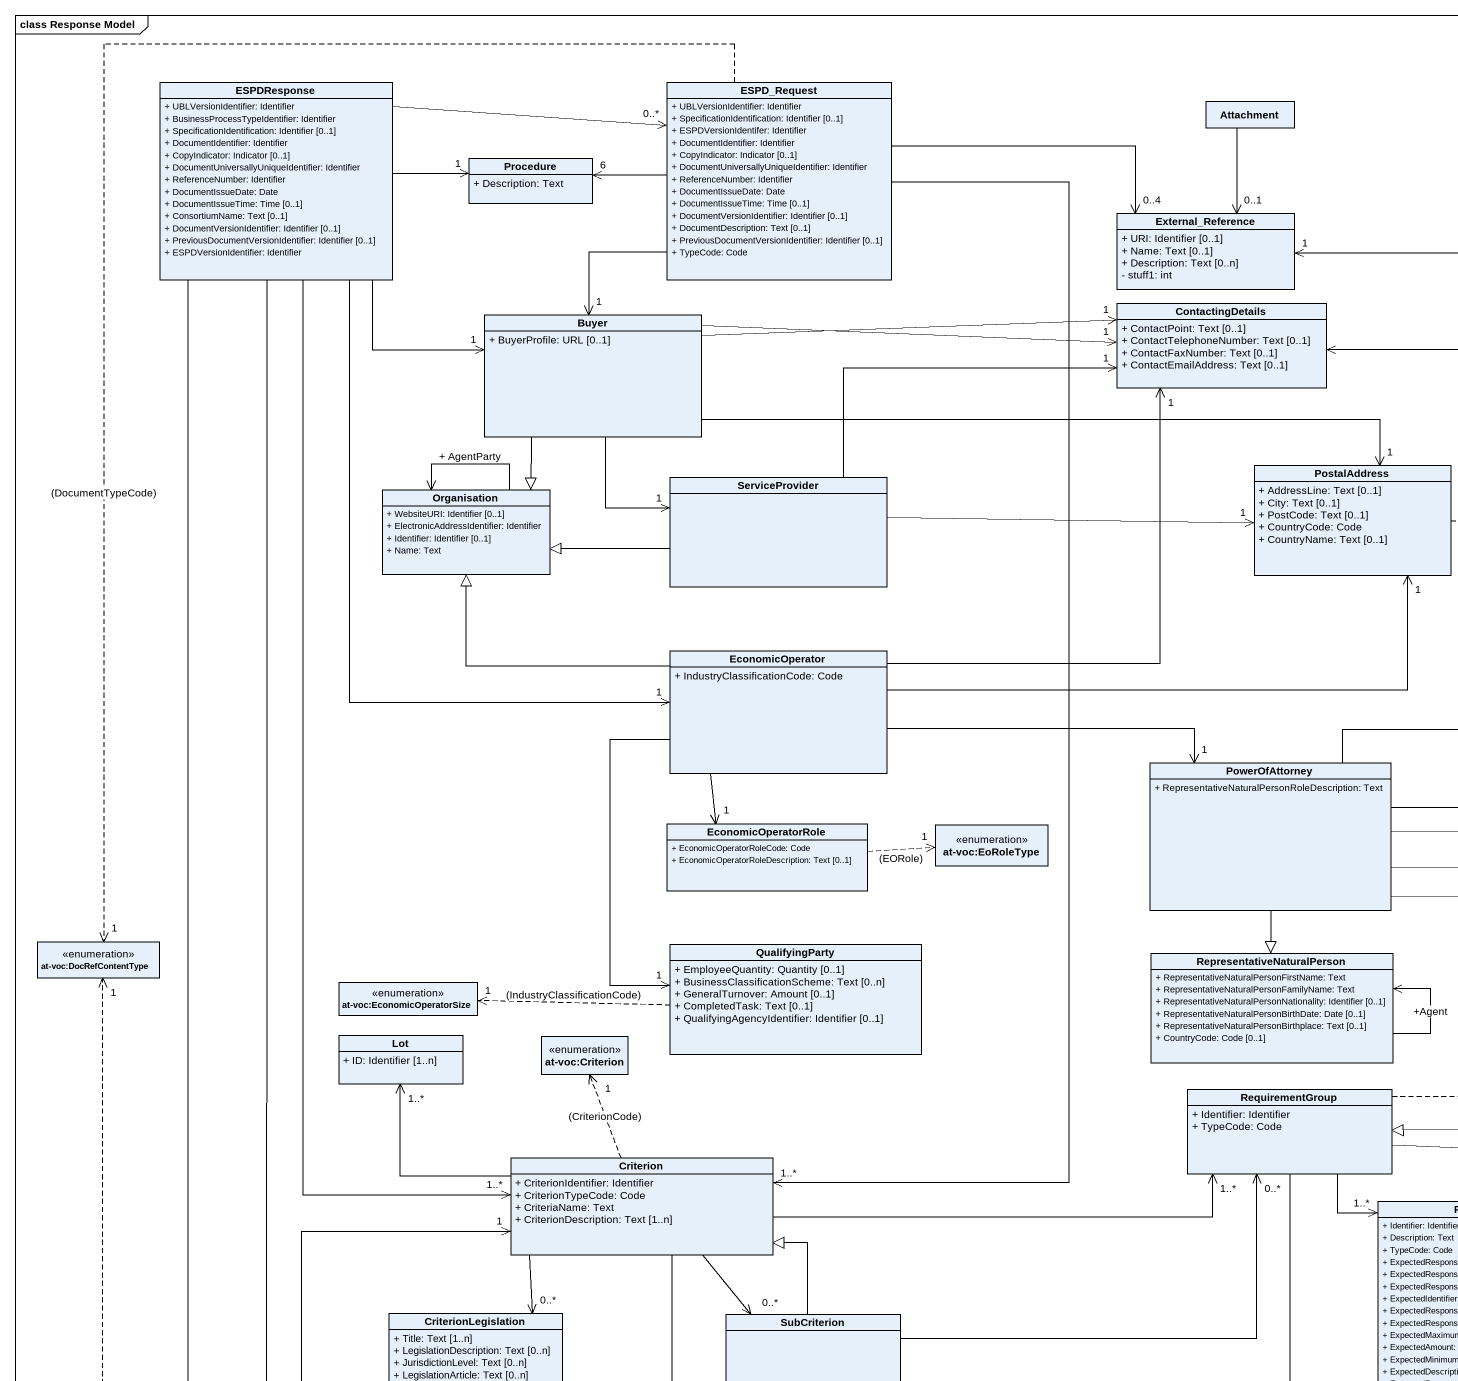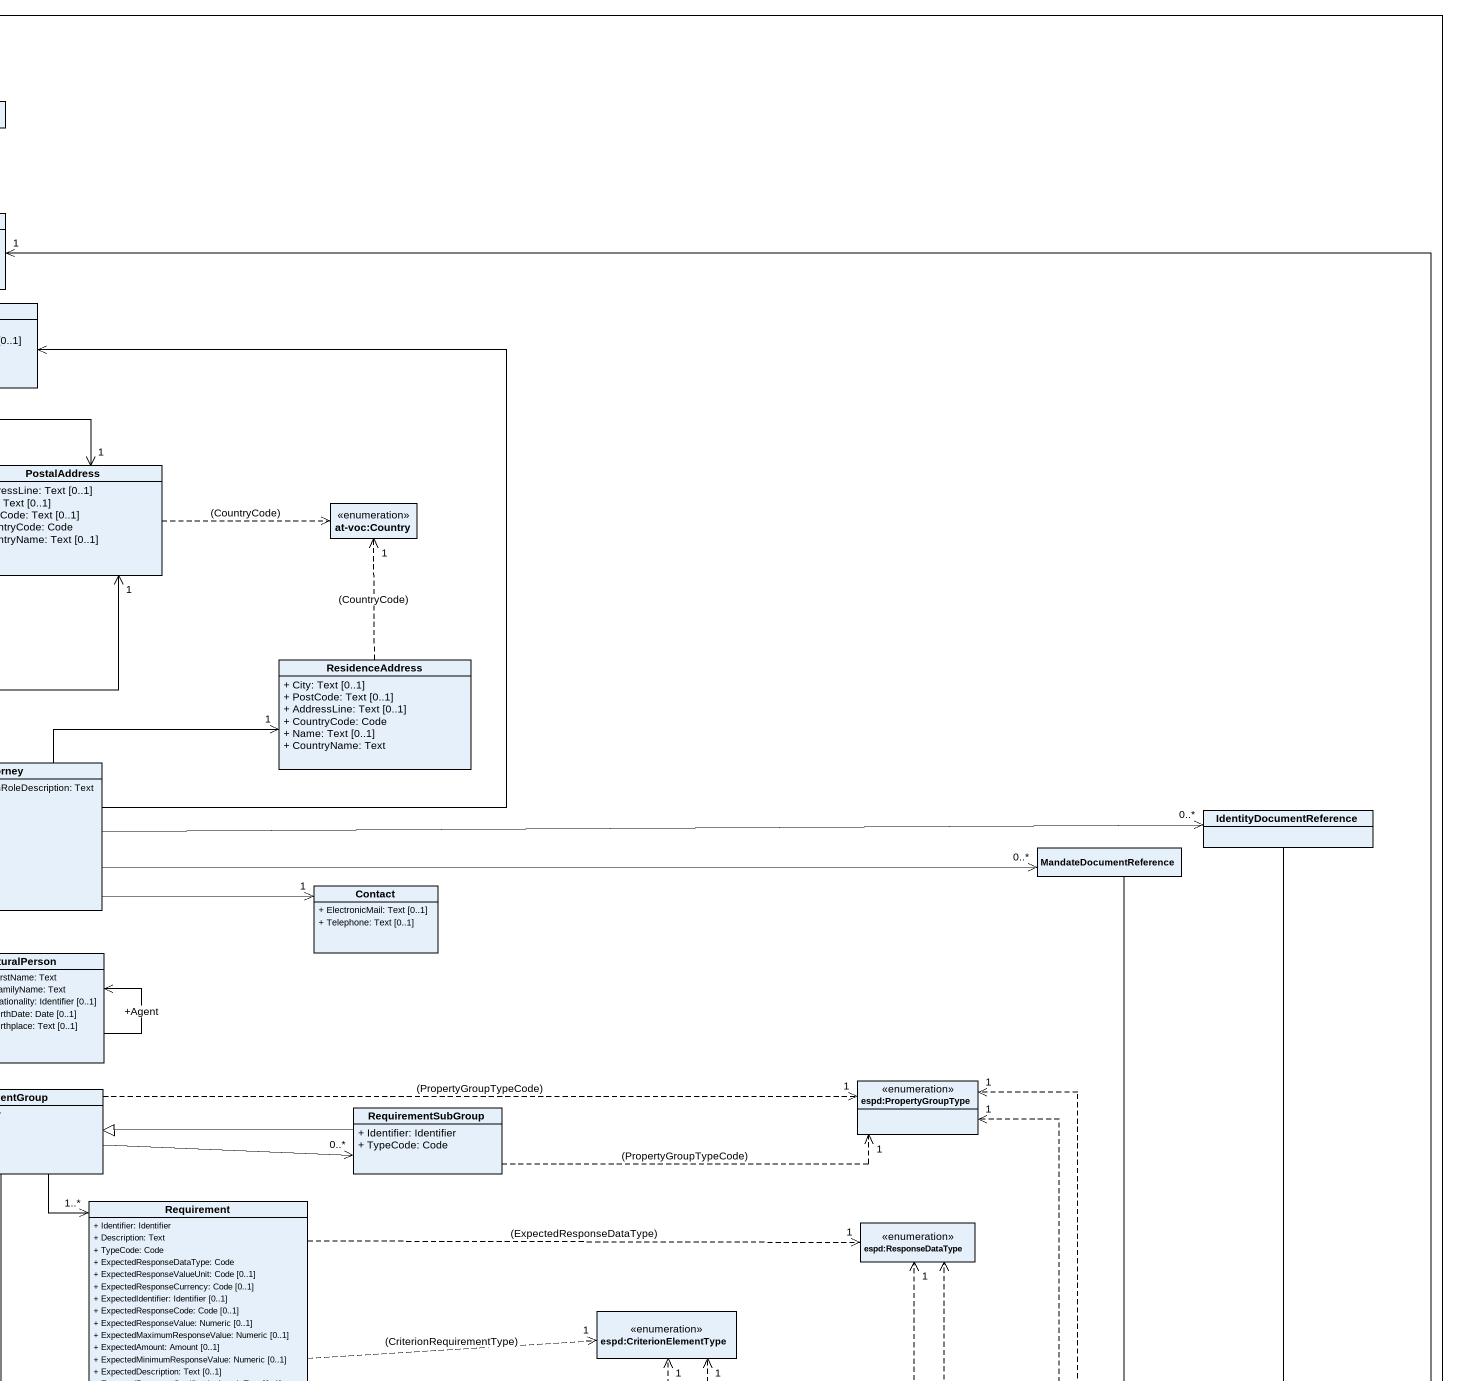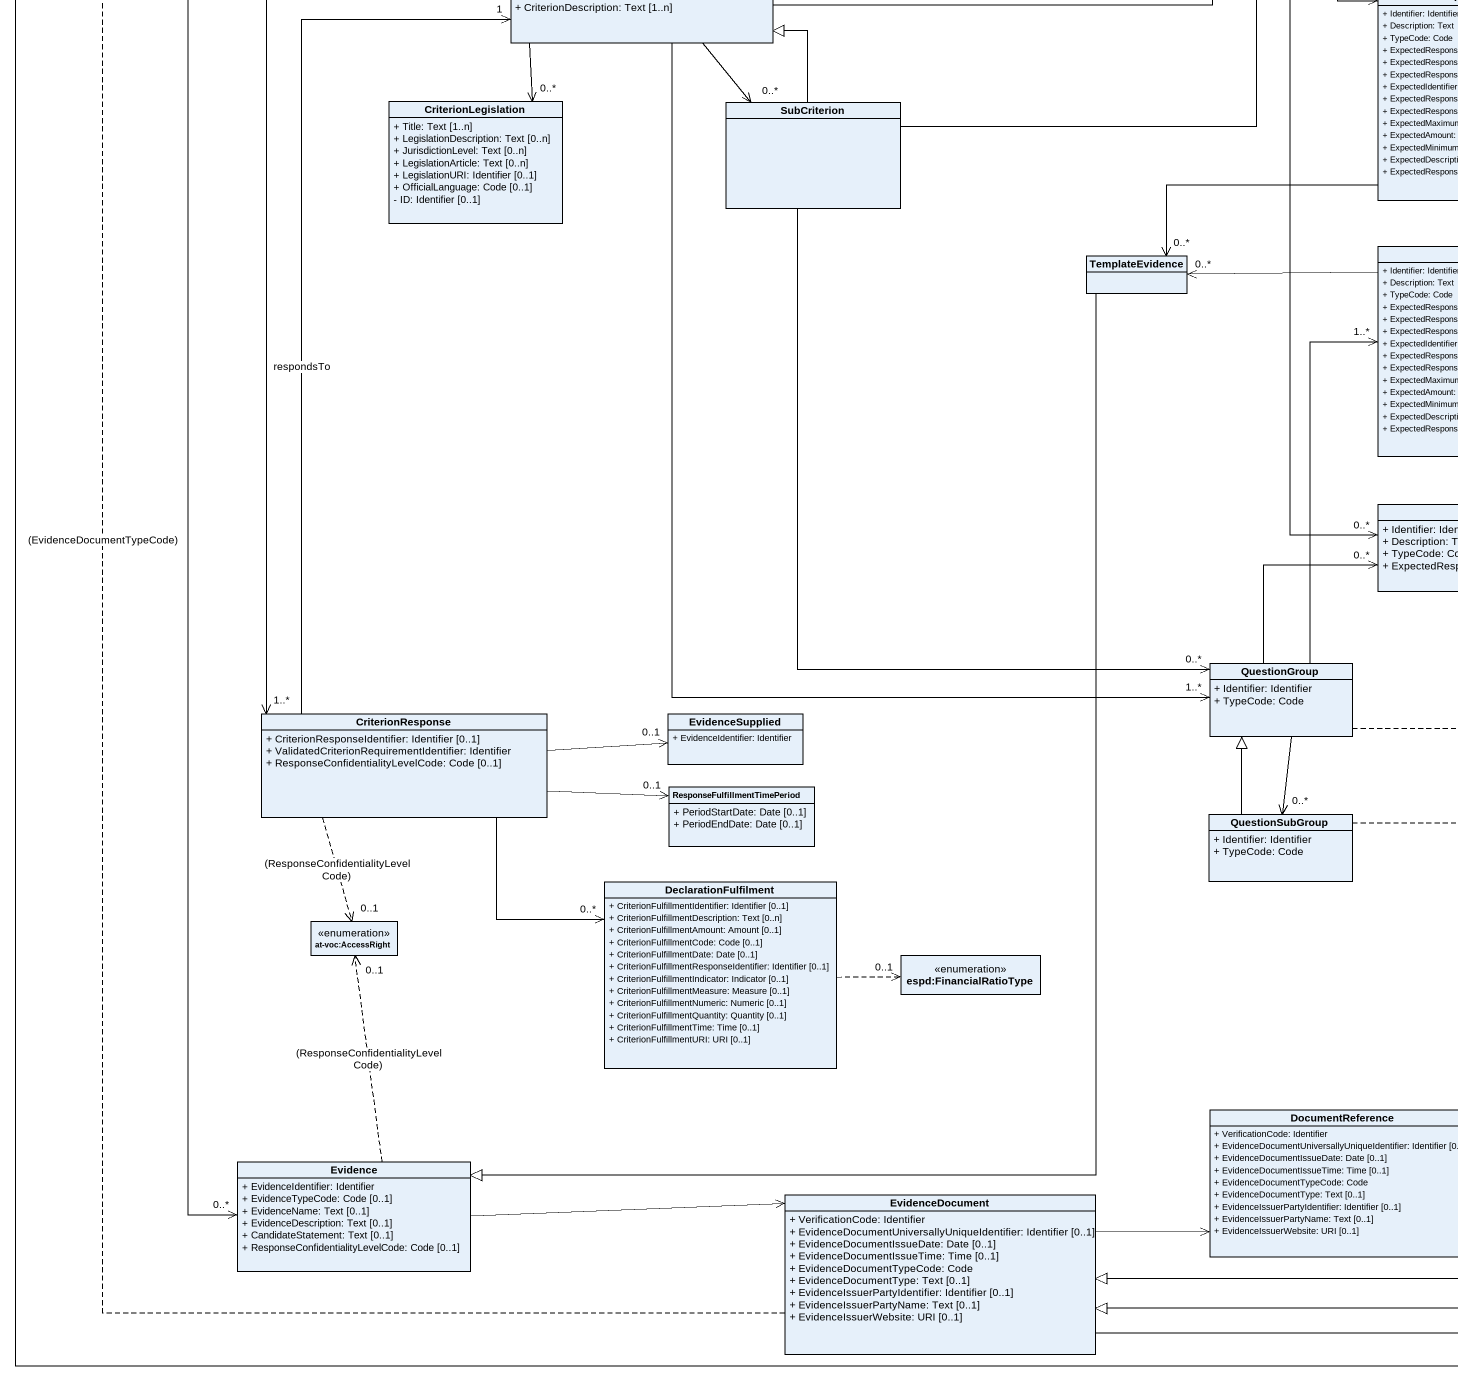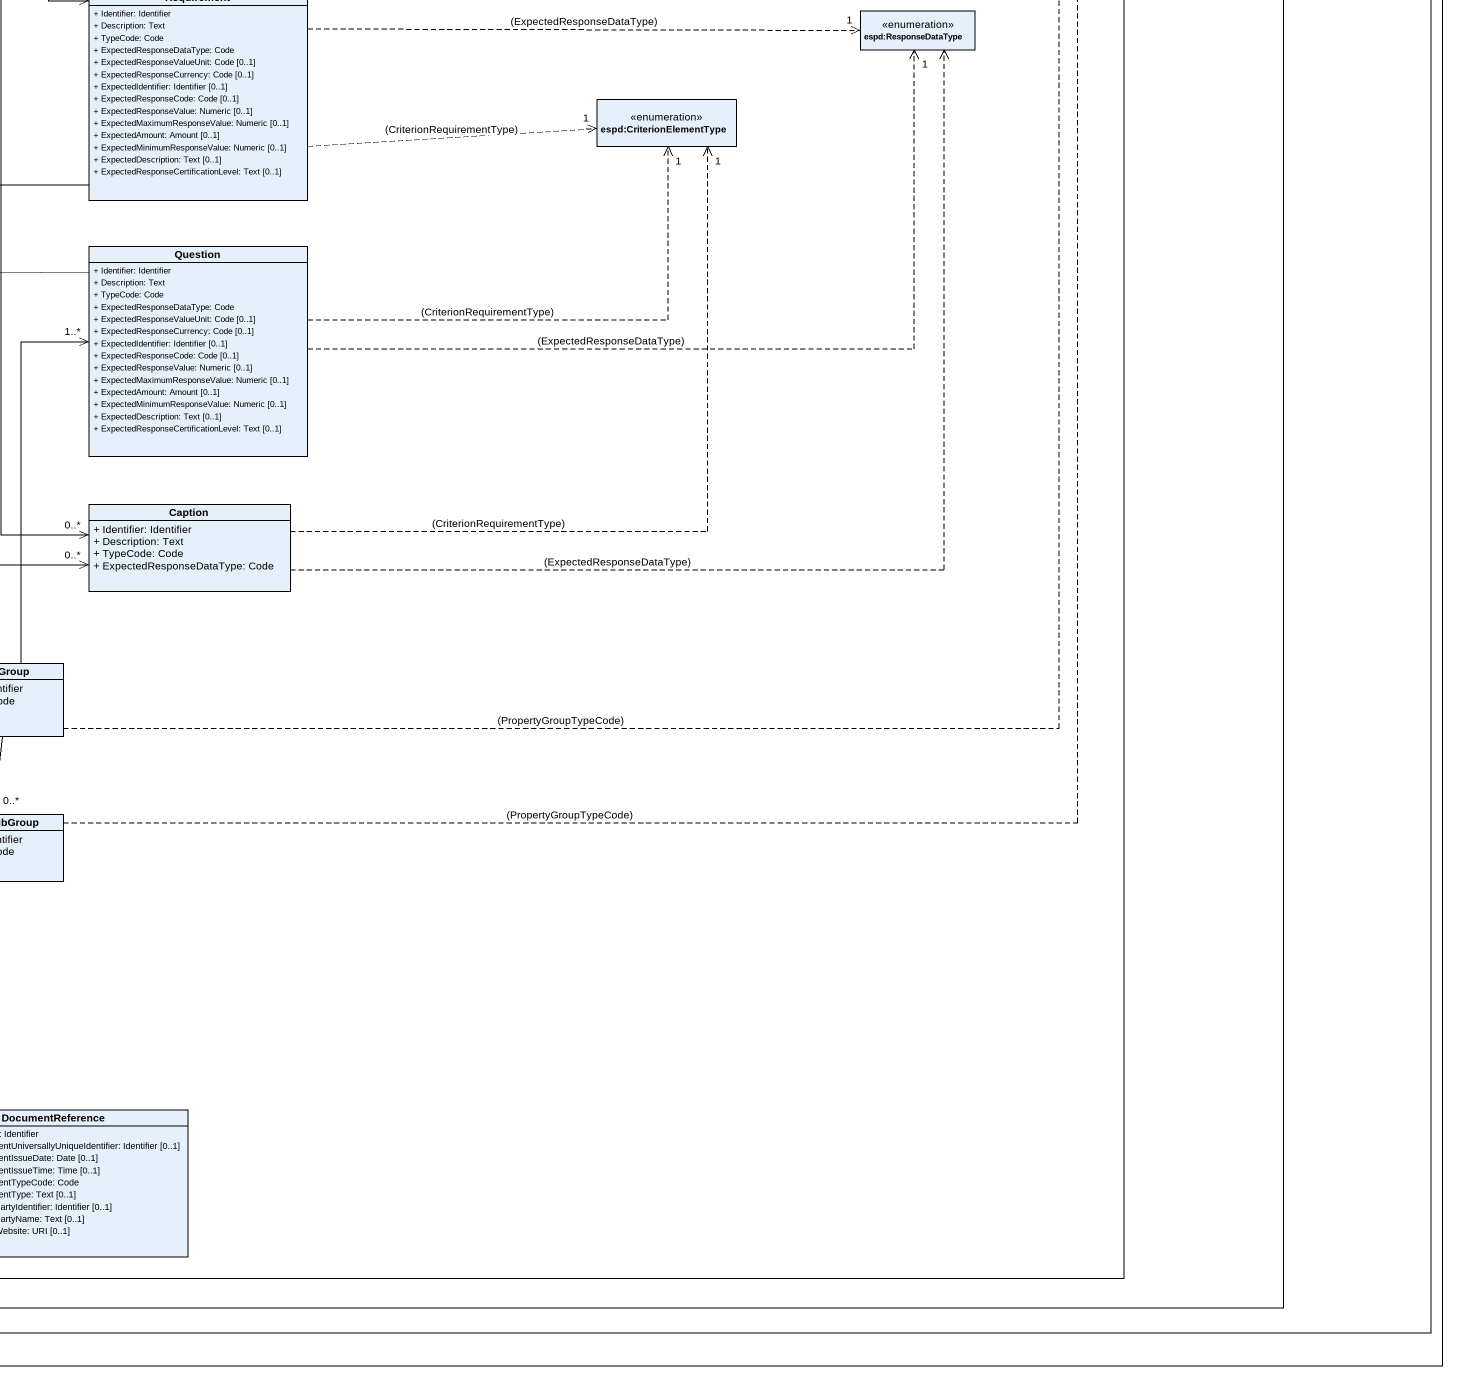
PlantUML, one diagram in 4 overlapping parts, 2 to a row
@startuml
mainframe class Response Model
hide circle
hide empty members
skinparam classAttributeIconSize 0
class ESPDResponse {
  + UBLVersionIdentifier: Identifier
  + BusinessProcessTypeIdentifier: Identifier
  + SpecificationIdentification: Identifier [0..1]
  + DocumentIdentifier: Identifier
  + CopyIndicator: Indicator [0..1]
  + DocumentUniversallyUniqueIdentifier: Identifier
  + ReferenceNumber: Identifier
  + DocumentIssueDate: Date
  + DocumentIssueTime: Time [0..1]
  + ConsortiumName: Text [0..1]
  + DocumentVersionIdentifier: Identifier [0..1]
  + PreviousDocumentVersionIdentifier: Identifier [0..1]
  + ESPDVersionIdentifier: Identifier
}
class ESPD_Request {
  + UBLVersionIdentifier: Identifier
  + SpecificationIdentification: Identifier [0..1]
  + ESPDVersionIdentifer: Identifier
  + DocumentIdentifier: Identifier
  + CopyIndicator: Indicator [0..1]
  + DocumentUniversallyUniqueIdentifier: Identifier
  + ReferenceNumber: Identifier
  + DocumentIssueDate: Date
  + DocumentIssueTime: Time [0..1]
  + DocumentVersionIdentifier: Identifier [0..1]
  + DocumentDescription: Text [0..1]
  + PreviousDocumentVersionIdentifier: Identifier [0..1]
  + TypeCode: Code
}
class Attachment
class Procedure {
  + Description: Text
}
class External_Reference {
  + URI: Identifier [0..1]
  + Name: Text [0..1]
  + Description: Text [0..n]
  - stuff1: int
}
class Buyer {
  + BuyerProfile: URL [0..1]
}
class ContactingDetails {
  + ContactPoint: Text [0..1]
  + ContactTelephoneNumber: Text [0..1]
  + ContactFaxNumber: Text [0..1]
  + ContactEmailAddress: Text [0..1]
}
class PostalAddress {
  + AddressLine: Text [0..1]
  + City: Text [0..1]
  + PostCode: Text [0..1]
  + CountryCode: Code
  + CountryName: Text [0..1]
}
class Organisation {
  + WebsiteURI: Identifier [0..1]
  + ElectronicAddressIdentifier: Identifier
  + Identifier: Identifier [0..1]
  + Name: Text
}
class ServiceProvider
enum "at-voc:Country" as at_voc_Country
class EconomicOperator {
  + IndustryClassificationCode: Code
}
class ResidenceAddress {
  + City: Text [0..1]
  + PostCode: Text [0..1]
  + AddressLine: Text [0..1]
  + CountryCode: Code
  + Name: Text [0..1]
  + CountryName: Text
}
class PowerOfAttorney {
  + RepresentativeNaturalPersonRoleDescription: Text
}
class IdentityDocumentReference
class EconomicOperatorRole {
  + EconomicOperatorRoleCode: Code
  + EconomicOperatorRoleDescription: Text [0..1]
}
enum "at-voc:EoRoleType" as at_voc_EoRoleType
class MandateDocumentReference
class Contact {
  + ElectronicMail: Text [0..1]
  + Telephone: Text [0..1]
}
enum "at-voc:DocRefContentType" as at_voc_DocRefContentType
class QualifyingParty {
  + EmployeeQuantity: Quantity [0..1]
  + BusinessClassificationScheme: Text [0..n]
  + GeneralTurnover: Amount [0..1]
  + CompletedTask: Text [0..1]
  + QualifyingAgencyIdentifier: Identifier [0..1]
}
enum "at-voc:EconomicOperatorSize" as at_voc_EconomicOperatorSize
class RepresentativeNaturalPerson {
  + RepresentativeNaturalPersonFirstName: Text
  + RepresentativeNaturalPersonFamilyName: Text
  + RepresentativeNaturalPersonNationality: Identifier [0..1]
  + RepresentativeNaturalPersonBirthDate: Date [0..1]
  + RepresentativeNaturalPersonBirthplace: Text [0..1]
  + CountryCode: Code [0..1]
}
class Lot {
  + ID: Identifier [1..n]
}
enum "at-voc:Criterion" as at_voc_Criterion
enum "espd:PropertyGroupType" as espd_PropertyGroupType
class RequirementGroup {
  + Identifier: Identifier
  + TypeCode: Code
}
class RequirementSubGroup {
  + Identifier: Identifier
  + TypeCode: Code
}
class Criterion {
  + CriterionIdentifier: Identifier
  + CriterionTypeCode: Code
  + CriteriaName: Text
  + CriterionDescription: Text [1..n]
}
class Requirement {
  + Identifier: Identifier
  + Description: Text
  + TypeCode: Code
  + ExpectedResponseDataType: Code
  + ExpectedResponseValueUnit: Code [0..1]
  + ExpectedResponseCurrency: Code [0..1]
  + ExpectedIdentifier: Identifier [0..1]
  + ExpectedResponseCode: Code [0..1]
  + ExpectedResponseValue: Numeric [0..1]
  + ExpectedMaximumResponseValue: Numeric [0..1]
  + ExpectedAmount: Amount [0..1]
  + ExpectedMinimumResponseValue: Numeric [0..1]
  + ExpectedDescription: Text [0..1]
  + ExpectedResponseCertificationLevel: Text [0..1]
}
enum "espd:ResponseDataType" as espd_ResponseDataType
class CriterionLegislation {
  + Title: Text [1..n]
  + LegislationDescription: Text [0..n]
  + JurisdictionLevel: Text [0..n]
  + LegislationArticle: Text [0..n]
  + LegislationURI: Identifier [0..1]
  + OfficialLanguage: Code [0..1]
  - ID: Identifier [0..1]
}
class SubCriterion
enum "espd:CriterionElementType" as espd_CriterionElementType
class TemplateEvidence
class Question {
  + Identifier: Identifier
  + Description: Text
  + TypeCode: Code
  + ExpectedResponseDataType: Code
  + ExpectedResponseValueUnit: Code [0..1]
  + ExpectedResponseCurrency: Code [0..1]
  + ExpectedIdentifier: Identifier [0..1]
  + ExpectedResponseCode: Code [0..1]
  + ExpectedResponseValue: Numeric [0..1]
  + ExpectedMaximumResponseValue: Numeric [0..1]
  + ExpectedAmount: Amount [0..1]
  + ExpectedMinimumResponseValue: Numeric [0..1]
  + ExpectedDescription: Text [0..1]
  + ExpectedResponseCertificationLevel: Text [0..1]
}
class "Caption" as Caption_ {
  + Identifier: Identifier
  + Description: Text
  + TypeCode: Code
  + ExpectedResponseDataType: Code
}
class QuestionGroup {
  + Identifier: Identifier
  + TypeCode: Code
}
class CriterionResponse {
  + CriterionResponseIdentifier: Identifier [0..1]
  + ValidatedCriterionRequirementIdentifier: Identifier
  + ResponseConfidentialityLevelCode: Code [0..1]
}
class EvidenceSupplied {
  + EvidenceIdentifier: Identifier
}
class "ResponseFulfillmentTimePeriod" as ResponseFulfillmentTimePerio {
  + PeriodStartDate: Date [0..1]
  + PeriodEndDate: Date [0..1]
}
class QuestionSubGroup {
  + Identifier: Identifier
  + TypeCode: Code
}
class DeclarationFulfilment {
  + CriterionFulfillmentIdentifier: Identifier [0..1]
  + CriterionFulfillmentDescription: Text [0..n]
  + CriterionFulfillmentAmount: Amount [0..1]
  + CriterionFulfillmentCode: Code [0..1]
  + CriterionFulfillmentDate: Date [0..1]
  + CriterionFulfillmentResponseIdentifier: Identifier [0..1]
  + CriterionFulfillmentIndicator: Indicator [0..1]
  + CriterionFulfillmentMeasure: Measure [0..1]
  + CriterionFulfillmentNumeric: Numeric [0..1]
  + CriterionFulfillmentQuantity: Quantity [0..1]
  + CriterionFulfillmentTime: Time [0..1]
  + CriterionFulfillmentURI: URI [0..1]
}
enum "at-voc:AccessRight" as at_voc_AccessRight
enum "espd:FinancialRatioType" as espd_FinancialRatioType
class DocumentReference {
  + VerificationCode: Identifier
  + EvidenceDocumentUniversallyUniqueIdentifier: Identifier [0..1]
  + EvidenceDocumentIssueDate: Date [0..1]
  + EvidenceDocumentIssueTime: Time [0..1]
  + EvidenceDocumentTypeCode: Code
  + EvidenceDocumentType: Text [0..1]
  + EvidenceIssuerPartyIdentifier: Identifier [0..1]
  + EvidenceIssuerPartyName: Text [0..1]
  + EvidenceIssuerWebsite: URI [0..1]
}
class Evidence {
  + EvidenceIdentifier: Identifier
  + EvidenceTypeCode: Code [0..1]
  + EvidenceName: Text [0..1]
  + EvidenceDescription: Text [0..1]
  + CandidateStatement: Text [0..1]
  + ResponseConfidentialityLevelCode: Code [0..1]
}
class EvidenceDocument {
  + VerificationCode: Identifier
  + EvidenceDocumentUniversallyUniqueIdentifier: Identifier [0..1]
  + EvidenceDocumentIssueDate: Date [0..1]
  + EvidenceDocumentIssueTime: Time [0..1]
  + EvidenceDocumentTypeCode: Code
  + EvidenceDocumentType: Text [0..1]
  + EvidenceIssuerPartyIdentifier: Identifier [0..1]
  + EvidenceIssuerPartyName: Text [0..1]
  + EvidenceIssuerWebsite: URI [0..1]
}
ESPDResponse -right-> "0..*" ESPD_Request
ESPDResponse -right-> "1" Procedure
ESPDResponse --> "1" Buyer
ESPDResponse --> "1" EconomicOperator
ESPDResponse --> "1..*" Criterion
ESPDResponse --> "1..*" CriterionResponse
ESPDResponse --> "0..*" Evidence
ESPD_Request -left-> "6" Procedure
ESPD_Request -right-> "0..4" External_Reference
ESPD_Request --> "1" Buyer
ESPD_Request ..> "1" at_voc_DocRefContentType : (DocumentTypeCode)
ESPD_Request --> "1..*" Criterion
Attachment --> "0..1" External_Reference
Buyer -right-> "1" ContactingDetails
Buyer -right-> "1" ContactingDetails
Buyer -right-> "1" PostalAddress
Buyer --|> Organisation
Buyer --> "1" ServiceProvider
PostalAddress .right.> at_voc_Country : (CountryCode)
Organisation --> Organisation : + AgentParty
ServiceProvider -right-> "1" ContactingDetails
ServiceProvider -right-> "1" PostalAddress
ServiceProvider -left-|> Organisation
EconomicOperator -up-> "1" ContactingDetails
EconomicOperator -right-> "1" PostalAddress
EconomicOperator -left-|> Organisation
EconomicOperator -right-> "1" PowerOfAttorney
EconomicOperator --> "1" EconomicOperatorRole
EconomicOperator --> "1" QualifyingParty
ResidenceAddress .up.> "1" at_voc_Country : (CountryCode)
PowerOfAttorney -up-> ContactingDetails
PowerOfAttorney -right-> "1" ResidenceAddress
PowerOfAttorney -right-> "0..*" IdentityDocumentReference
PowerOfAttorney -right-> "0..*" MandateDocumentReference
PowerOfAttorney -right-> "1" Contact
PowerOfAttorney --|> RepresentativeNaturalPerson
IdentityDocumentReference --|> EvidenceDocument
EconomicOperatorRole .right.> "1" at_voc_EoRoleType : (EORole)
MandateDocumentReference --|> EvidenceDocument
QualifyingParty .left.> "1" at_voc_EconomicOperatorSize : (IndustryClassificationCode)
RepresentativeNaturalPerson --> RepresentativeNaturalPerson : +Agent
RequirementGroup .right.> "1" espd_PropertyGroupType : (PropertyGroupTypeCode)
RequirementGroup -right-> "0..*" RequirementSubGroup
RequirementGroup --> "1..*" Requirement
RequirementGroup --> "0..*" Caption_
RequirementSubGroup .right.> "1" espd_PropertyGroupType : (PropertyGroupTypeCode)
RequirementSubGroup -left-|> RequirementGroup
Criterion -up-> "1..*" Lot
Criterion .up.> "1" at_voc_Criterion : (CriterionCode)
Criterion -right-> "1..*" RequirementGroup
Criterion --> "0..*" CriterionLegislation
Criterion --> "0..*" SubCriterion
Criterion --> "1..*" QuestionGroup
Requirement .right.> "1" espd_ResponseDataType : (ExpectedResponseDataType)
Requirement .right.> "1" espd_CriterionElementType : (CriterionRequirementType)
Requirement -left-> "0..*" TemplateEvidence
SubCriterion -right-> "0..*" RequirementGroup
SubCriterion -up-|> Criterion
SubCriterion --> "0..*" QuestionGroup
TemplateEvidence --|> Evidence
Question .right.> "1" espd_ResponseDataType : (ExpectedResponseDataType)
Question .right.> "1" espd_CriterionElementType : (CriterionRequirementType)
Question -left-> "0..*" TemplateEvidence
Caption_ .up.> espd_ResponseDataType : (ExpectedResponseDataType)
Caption_ .up.> "1" espd_CriterionElementType : (CriterionRequirementType)
QuestionGroup .up.> "1" espd_PropertyGroupType : (PropertyGroupTypeCode)
QuestionGroup -up-> "1..*" Question
QuestionGroup -up-> "0..*" Caption_
QuestionGroup --> "0..*" QuestionSubGroup
CriterionResponse -up-> "1" Criterion : respondsTo
CriterionResponse -right-> "0..1" EvidenceSupplied
CriterionResponse -right-> "0..1" ResponseFulfillmentTimePerio
CriterionResponse --> "0..*" DeclarationFulfilment
CriterionResponse ..> "0..1" at_voc_AccessRight : (ResponseConfidentialityLevelCode)
QuestionSubGroup .up.> "1" espd_PropertyGroupType : (PropertyGroupTypeCode)
QuestionSubGroup -up-|> QuestionGroup
DeclarationFulfilment .right.> "0..1" espd_FinancialRatioType
Evidence .up.> "0..1" at_voc_AccessRight : (ResponseConfidentialityLevelCode)
Evidence -right-> EvidenceDocument
EvidenceDocument -up-> "1" External_Reference
EvidenceDocument .up.> "1" at_voc_DocRefContentType : (EvidenceDocumentTypeCode)
EvidenceDocument -right-> DocumentReference
@enduml
